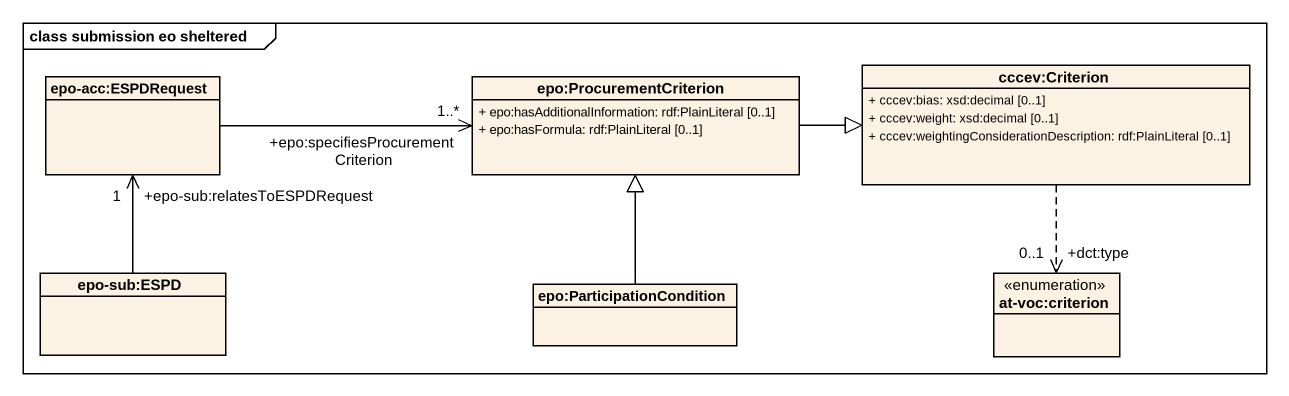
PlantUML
@startuml
mainframe class submission eo sheltered
hide circle
hide empty members
skinparam classAttributeIconSize 0
class "epo-acc:ESPDRequest" as epo_acc_ESPDRequest
class "epo:ProcurementCriterion" as epo_ProcurementCriterion {
  + epo:hasAdditionalInformation: rdf:PlainLiteral [0..1]
  + epo:hasFormula: rdf:PlainLiteral [0..1]
}
class "cccev:Criterion" as cccev_Criterion {
  + cccev:bias: xsd:decimal [0..1]
  + cccev:weight: xsd:decimal [0..1]
  + cccev:weightingConsiderationDescription: rdf:PlainLiteral [0..1]
}
class "epo-sub:ESPD" as epo_sub_ESPD
class "epo:ParticipationCondition" as epo_ParticipationCondition
enum "at-voc:criterion" as at_voc_criterion
epo_acc_ESPDRequest -right-> "+epo:specifiesProcurementCriterion\n1..*" epo_ProcurementCriterion
epo_ProcurementCriterion -right-|> cccev_Criterion
cccev_Criterion ..> "+dct:type\n0..1" at_voc_criterion
epo_sub_ESPD -up-> "+epo-sub:relatesToESPDRequest\n1" epo_acc_ESPDRequest
epo_ParticipationCondition -up-|> epo_ProcurementCriterion
@enduml
